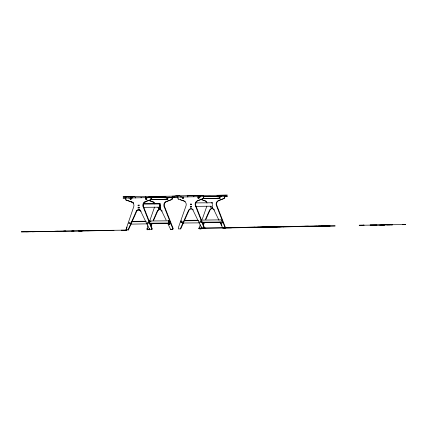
<?xml version="1.0" encoding="UTF-8"?>
<svg xmlns="http://www.w3.org/2000/svg" width="427" height="427" viewBox="0 0 427 427"><rect width="100%" height="100%" fill="white"/><g stroke="black" fill="none" stroke-linecap="round" stroke-linejoin="round"><path stroke-width="0.64" d="M164.865 197.504L158.529 197.669M165.43 197.514L165.329 197.039M210.335 196.564L210.239 196.185M218.304 196.5L218.208 196.196M128.57 197.984L128.794 197.984M141.257 197.76L141.476 197.744M151.43 197.562L148.153 197.504M151.964 228.296L151.526 228.301C150.688 229.961 152.877 229.731 151.948 228.199L143.515 206.604C142.773 204.816 143.632 202.473 145.484 201.774L151.062 199.569L151.425 197.482M162.26 197.578L162.014 197.044M162.703 197.578L162.452 197.077M169.295 197.568L169.156 197.06M172.545 229.192L172.535 228.125L172.972 228.119C174.168 229.256 171.633 229.251 172.876 229.283L170.688 229.32L171.126 229.315M150.683 223.775L150.928 223.524M131.052 198.011L132.018 198.032L132.023 197.487M164.71 197.52L164.795 197.039M167.822 198.427C166.146 198.427 168.564 197.669 167.832 199.126L166.322 199.169M168.889 223.412L168.606 223.252L168.884 223.102M160.082 206.994L160.072 205.755M160.098 207.858L160.088 207.143M164.774 197.552L164.763 197.05M208.557 196.698L208.573 196.207M163.642 197.637L163.664 197.06M209.742 196.698L216.494 196.65L216.542 196.217M217.087 196.628L217.108 196.207M125.495 197.931L125.522 199.27A0.913 0.849 89.5 0 0 126.109 200.124L131.585 202.03A3.646 3.4 89.5 0 1 133.72 206.785L126.275 228.669M126.493 228.664L127.07 227.025M128.927 223.3C128.618 221.666 131.249 222.739 129.989 223.732L128.943 223.3M148.02 225.755L147.059 228.493L147.502 228.488M149.615 221.197L154.569 207.063M150.432 221.389L149.114 221.191M150.395 224.65L150.806 223.78L150.501 224.65L150.112 224.602M180.717 222.211L181.294 220.567M181.24 222.318C180.925 220.679 183.562 221.752 182.297 222.745L181.251 222.318M200.327 224.773C199.745 226.075 197.733 230.671 201.806 228.653M202.243 219.302L206.844 206.172M203.423 222.237L202.622 223.668M149.978 223.502L150.155 223.177L168.82 223.022L170.202 223.828L169.866 222.974L170.09 223.828L169.044 224.298M202.184 222.782L202.462 222.195L221.133 222.035L222.51 222.846L221.64 220.898M141.123 211.21L140.713 211.21A2.674 2.493 89.5 0 0 136.245 211.296L128.047 229.817L128.49 229.817L136.848 210.981L137.894 210.009L139.394 209.812M149.567 228.482L149.055 229.641L149.493 229.635M151.105 225.008L151.617 223.855M153.154 220.38L157.253 211.119A2.674 2.493 89.5 0 1 161.721 211.034L162.047 211.034M151.03 226.166L152.055 223.849M153.592 220.375L157.691 211.114A2.674 2.493 89.5 0 1 161.219 209.967M201.875 227.5L201.24 228.744M203.412 224.026L204.181 222.291M205.462 219.398L209.561 210.137A2.674 2.493 89.5 0 1 214.028 210.052L218.998 220.289M203.343 225.178L204.624 222.286M205.905 219.393L210.004 210.132A2.674 2.493 89.5 0 1 214.466 210.047M128.479 229.833L126.146 229.934L126.568 229.929M151.911 229.448L151.542 229.336M130.849 224.138L146.819 223.855M182.959 223.332L183.375 223.001L199.708 222.867M220.118 197.189L220.14 198.144L218.507 198.187M145.687 199.297L145.682 198.587M146.237 198.582L146.242 199.286M197.973 197.61L199.105 197.589L199.115 198.293L197.984 198.315L197.989 197.6M198.55 197.6L198.55 198.304M181.245 197.119L181.075 196.623M224.789 228.29L224.832 227.057L216.393 205.446A3.646 3.4 89.5 0 1 218.362 200.615L223.769 198.502A0.913 0.849 89.5 0 0 224.324 197.632L224.303 196.174M282.509 226.764L293.162 226.673M148.559 222.056L147.496 222.526L147.838 223.396L148.895 222.926M168.398 221.069L168.921 220.834L169.354 221.656L169.028 220.834L148.996 221.005M168.51 221.069L169.028 220.834M168.718 221.891L169.241 221.656M168.83 221.891L169.354 221.656M168.809 222.115L169.551 221.88L169.887 222.75L169.3 223.011M169.028 222.115L169.551 221.88M169.145 222.985L169.887 222.75M168.622 223.22L168.911 223.188M169.236 223.209L169.759 222.974L169.327 221.88M169.343 223.209L169.866 222.974M150.277 223.636L167.779 223.492L168.836 224.298L170.202 223.828M200.85 221.074L199.804 221.544C199.569 223.204 202.131 221.992 200.866 221.074M202.003 222.659L220.086 222.504L221.143 223.316L222.51 222.846M151.948 228.199L151.505 228.189L143.077 206.609A3.646 3.4 89.5 0 1 145.047 201.779C145.607 200.775 152.551 200.242 151.009 198.79A0.913 0.849 89.5 0 1 150.453 199.665M171.9 199.484L166.493 201.597A3.646 3.4 89.5 0 0 164.523 206.428L172.951 228.007L172.508 228.013L164.085 206.433A3.646 3.4 89.5 0 1 166.055 201.597L171.9 199.484A0.913 0.849 89.5 0 0 172.455 198.614L172.428 197.077M148.025 197.749L148.377 197.616M169.055 197.568L167.01 197.482M203.743 228.477L203.812 227.207L195.385 205.622A3.646 3.4 89.5 0 1 197.354 200.791L202.761 198.683A0.913 0.849 89.5 0 0 203.321 197.808L203.289 196.201M180.231 228.92L188.558 210.314A2.674 2.493 89.5 0 1 193.02 210.228L201.87 228.445L204.245 228.456L204.25 227.201L195.828 205.622A3.646 3.4 89.5 0 1 197.797 200.791L203.199 198.678A0.913 0.849 89.5 0 0 203.759 197.802L203.732 196.196M319.636 226.177L318.334 226.203M324.301 226.091L325.587 226.07M325.652 226.08L325.94 226.059M330.183 225.995L328.886 226.016M167.331 199.153L163.696 199.308M202.873 198.534L204.624 198.347M217.258 198.261L219.638 198.165M257.785 227.217L261.735 227.068M280.107 226.806L276.888 226.94M166.082 199.222L161.198 199.414M216.009 198.325L217.823 198.251M218.389 198.24L215.32 198.374M323.912 226.102L323.442 226.107M150.934 199.452L151.179 199.179M151.815 199.441L152.311 199.158M202.99 198.48L204.624 198.438M161.764 199.404L163.578 199.345M213.505 198.427L215.891 198.363M159.944 199.452L162.329 199.393M212.256 198.47L214.637 198.406M245.445 227.356L246.294 227.335M363.249 225.178L364.103 225.157L362.998 225.173M226.967 195.16L227.356 195.15L175.364 195.876L179.975 195.838M226.988 196.377L227.377 196.367L203.898 196.623M203.844 228.114L203.524 228.125L205.814 228.071M255.213 227.41L255.533 227.399L252.939 227.458M158.695 199.484L161.08 199.43M211.002 198.502L213.388 198.448M122.25 230.222L121.401 230.244L122.485 230.228M273.355 227.031L273.942 227.015L273.301 227.02M226.502 195.171L217.012 195.352M226.523 196.388L224.469 196.431M270.061 226.87L269.773 226.87M273.2 227.036L267.633 227.153L268.119 227.148M316.151 226.235L314.464 226.235M320.853 226.15L320.618 226.161M322.171 226.134L321.937 226.15M324.232 226.091L319.209 226.171M325.374 226.064L325.15 226.075M326.751 226.059L326.468 226.064M25.86 231.786L26.367 231.776M26.655 231.776L27.168 231.765M27.296 231.765L27.808 231.76M28.065 231.76L28.577 231.749M270.008 226.876L263.961 227.004L264.751 226.999M316.444 226.241L317.341 226.225L288.887 226.523M321.157 226.15L322.043 226.134M322.727 226.134L322.422 226.139L323.362 226.123M325.689 226.064L326.575 226.048M326.991 226.054L327.189 226.027M316.359 226.241L316.711 226.235M321.141 226.15L321.408 226.145M326.954 226.054L327.893 226.038L299.658 226.326M165.943 196.313L148.826 196.633M172.134 196.201L175.043 196.132L123.051 196.863L134.879 196.762M198.817 197.034L198.806 196.276L200.578 196.239M125.965 198.011L123.056 198.075L125.938 198.037L125.944 196.794M125.501 198.043L147.913 197.621M157.366 197.487L157.931 197.477M158.15 197.653L165.959 197.61L165.895 197.028M169.161 197.439L171.996 197.386M219.569 196.489L221.378 196.585L221.469 196.228M172.156 197.413L175.065 197.349L147.021 197.616M130.171 197.957L129.931 198.63L131.292 198.614L131.052 197.941M145.874 197.664L145.436 197.669L145.447 198.336L146.808 198.325M182.484 196.975L182.238 197.648L183.605 197.632M198 196.682L197.754 197.354L199.121 197.338M145.66 198.592L146.813 198.566L146.824 199.276M145.676 199.297L146.808 199.276M150.955 199.452L152.316 199.42M166.471 199.158L167.832 199.126M220.14 198.144L219.003 197.904M157.446 199.505L159.826 199.462M209.753 198.523L212.139 198.48M158.791 203.77L160.066 203.748L160.04 204.763L159.517 204.677M212.486 203.941L212.379 202.766L211.248 203.017M139.133 205.104C139.73 206.086 137.441 206.129 138.001 205.125L139.17 205.099M190.325 204.709L190.314 204.138L191.483 204.117M159.522 204.933L160.189 204.923L160.2 205.531L159.533 205.542M190.351 204.138L190.325 204.746L191.493 204.725L191.445 204.117M159.538 205.803L160.104 205.793M159.554 206.946L160.125 206.935M138.092 207.997L138.044 207.389L139.213 207.367M190.362 206.972L190.351 206.406L191.52 206.385M159.559 207.202L160.226 207.191M138.054 207.997L139.223 207.976M191.531 206.994L190.362 207.015L190.389 206.406M159.57 207.81L160.237 207.8M159.575 208.066L160.141 208.056L160.157 208.974L158.881 208.995M210.458 206.497L211.082 208.008L212.47 207.992L212.534 206.812M384.006 224.778L384.86 224.762M232.977 227.559L198.427 228.21L226.902 227.933M236.126 227.5L270.675 226.849M308.379 226.139L273.824 226.79L300.982 226.556M245.194 227.351L246.064 227.335M279.423 226.806L281.959 226.769M362.672 225.178L359.182 225.248L382.88 225.013M370.07 225.04L392.536 224.837L391.089 224.858M382.667 224.805L381.834 224.821L404.54 224.607M382.784 224.799L383.659 224.783M255.938 227.249L258.575 227.207M276.536 226.945L257.027 227.244M322.438 226.118L322.657 226.113M327.568 226.032L328.625 226.011M57.181 231.21L54.667 231.269L104.215 230.575M225.232 227.981L259.787 227.329M261.858 227.255L297.486 226.62L270.328 226.86M300.635 226.561L335.184 225.915L304.745 226.23M379.662 225.072L381.845 225.034M383.852 224.997L384.722 224.981M402.624 224.645L403.456 224.629M41.27 231.551L57.896 231.279M57.095 231.237L106.659 230.543L104.124 230.601M79.748 230.81L83.019 230.756M90.177 230.617L91.01 230.601M91.127 230.601L92.008 230.58M92.349 230.58L93.203 230.559M101.631 230.404L100.991 230.415M102.341 230.388L101.69 230.404M102.683 230.383L103.745 230.361M103.9 230.361L104.455 230.35M104.796 230.345L105.65 230.329M151.873 229.459L149.551 229.411L140.713 211.21M58.558 231.274L53.679 231.359M63.869 231.13L64.52 231.119M64.963 231.124L65.614 231.108M79.379 230.842L80.03 230.826M80.479 230.831L81.13 230.82M72.019 231.06L72.67 231.05M73.118 231.055L73.77 231.039M87.535 230.772L88.186 230.756M88.635 230.761L89.286 230.751M78.285 231.06L81.925 230.97M110.967 230.441L111.799 230.425M112.136 230.42L113.011 230.404M113.128 230.404L113.993 230.388M122.827 230.222L124.599 230.185M124.94 230.18L126.504 230.153L101.13 230.415M147.593 229.753L147.059 229.641L149.37 229.726L148.932 229.726M203.385 195.609L199.094 195.678M199.329 196.628L203.994 196.559M227.58 227.66L263.283 227.265M245.338 227.34L254.615 227.159M262.13 227.057L280.891 226.774M328.363 226.022L327.973 226.022M283.581 226.86L283.277 226.86M318.739 226.193L319.129 226.187M324.76 226.096L325.15 226.086M329.292 226.011L329.681 226M231.477 227.863L227.377 227.927M45.443 231.429L46.169 231.407M200.455 196.18L200.428 196.948L198.747 196.895M382.282 225.018L384.476 224.981M245.205 227.34L244.917 227.345M264.478 227.196L266.629 227.164M405.239 224.591L403.899 224.607M283.192 226.636L282.893 226.641M297.005 226.379L298.404 226.358M283.266 226.636L311.454 226.315M254.262 227.185L255.559 227.169M112.269 230.409L113.598 230.388M21.793 231.85L38.67 231.621L32.367 231.76L38.104 231.637L37.816 231.653M208.504 198.539L210.885 198.502M158.577 199.484L154.942 199.526M317.955 226.203L318.617 226.198M244.794 227.345L241.378 227.426L264.228 227.212M266.645 227.164L266.918 227.159M198.891 195.678L187.186 195.779M198.806 196.276L199.244 196.271L199.26 197.034M194.002 196.762L193.319 196.617M198.752 196.676L200.327 196.655M203.487 196.628L208.525 196.714M183.615 196.954L183.375 197.626M187.981 196.874L187.576 196.964L187.779 196.644M198.699 196.836L200.669 196.81M178.075 197.071L175.364 197.093L200.663 196.633L198.881 196.666L198.891 197.333M181.32 196.996L180.696 197.114L180.632 196.628M146.792 198.315L146.819 197.642M146.568 197.648L147.005 197.642M151.121 197.61L156.832 197.482M167.795 197.466L156.218 197.696M130.886 197.952L132.567 197.925M135.69 197.856L135.252 197.931L135.466 197.477M129.92 197.963L130.358 197.957M167.251 198.181L167.448 197.477M171.457 199.489A0.913 0.849 89.5 0 0 172.017 198.614L172.455 198.614M126.109 200.124L128.602 200.834M145.047 201.779L145.484 201.774C143.632 202.478 142.773 204.811 143.515 206.604L143.077 206.609M166.055 201.597L166.493 201.597M131.585 202.03L132.183 202.088M148.484 200.423L153.031 201.848A3.646 3.4 89.5 0 1 154.793 203.268M195.587 202.905L212.379 202.766M143.275 203.892L160.066 203.748M144.267 203.892L158.935 203.887M212.497 204.549L212.523 206.204M190.325 204.746L190.314 204.138M164.085 206.433L164.523 206.428M195.555 206.348L211.397 206.214L212.47 207.992M143.835 207.33L159.084 207.196L160.157 208.974M190.399 207.015L190.351 206.406M158.812 208.995L159.02 208.536M136.245 211.296L138.225 209.876L140.211 210.143L139.565 209.854M157.253 211.119L157.691 211.114M184.71 220.353L197.568 220.241M184.485 220.791L198.624 220.674M132.402 221.335L145.255 221.229M221.549 220.674L221.341 219.852L200.594 220.129M131.532 221.778L146.317 221.656M201.33 221.939L201.432 222.275M404.449 224.607L405.65 224.586L405.33 224.591M370.188 225.04L376.849 224.986M383.11 225.013L383.627 225.002M386.937 224.901L390.411 224.869M328.235 226.022L329.169 226.011M126.253 228.781L126.136 229.934M170.997 229.235L170.554 229.235L167.795 223.551M126.056 229.817L126.525 229.902L126.488 229.491M127.924 229.902L128.362 229.902M147.176 229.758L147.614 229.758M90.289 230.617L112.109 230.409M79.139 230.842L81.37 230.815M63.623 231.135L65.859 231.103M71.779 231.066L74.01 231.039M79.934 230.996L82.165 230.97M43.944 231.525L21.371 231.85L21.734 231.85M38.163 231.653L53.332 231.365M198.55 197.349L198.309 196.676M146.242 198.336L146.002 197.658M207.25 198.539L209.636 198.518M155.508 199.516L157.323 199.5M206.001 198.534L208.381 198.518M153.688 199.521L156.074 199.505M207.132 198.512L204.063 198.491M206.567 198.523L203.492 198.368M152.439 199.505L154.82 199.5M153.571 199.484L151.067 199.43M151.185 199.484L153.005 199.494M202.809 198.459L204.629 198.48M202.409 228.509L201.469 226.721M157.953 207.218L158.78 208.995M200.551 199.195L201.234 199.436M201.918 199.671L202.601 199.911M203.289 200.151L203.973 200.391M204.656 200.626L205.339 200.866A3.646 3.4 89.5 0 1 206.529 201.587M200.797 199.436L204.901 200.871A3.646 3.4 89.5 0 1 207.047 203.092M180.226 199.612L180.909 199.852M181.598 200.087L184.336 201.042A3.646 3.4 89.5 0 1 185.249 201.533M148.927 200.418L149.952 200.775M150.293 200.893L151.318 201.256M151.665 201.373L153.031 201.848M128.943 200.952L129.627 201.192M129.968 201.309L130.998 201.667M131.34 201.79L132.023 202.03M150.4 221.181L151.041 221.394M150.165 223.567L150.806 223.78M150.064 224.517L150.501 224.65M209.71 196.698L209.668 196.196M140.36 210.244L140.638 210.484M126.216 199.905L126.029 199.606M220.268 221.992L221.928 225.403M219.83 221.997L222.889 228.285L225.248 228.274L225.269 227.052L216.836 205.44A3.646 3.4 89.5 0 1 218.8 200.61L224.207 198.502A0.913 0.849 89.5 0 0 224.767 197.626L224.741 196.169M161.721 211.034L166.14 220.135M146.952 223.156L147.502 224.292M168.718 222.889L168.841 223.22M169.028 223.978L169.156 224.298M148.543 222.056L148.879 222.926M199.767 196.714L199.847 196.212M147.059 229.641L147.043 228.605L147.486 228.664M141.017 197.749L141.011 197.487M209.054 196.575L209.139 196.196M164.144 197.504L164.23 197.05M219.574 198.155L219.756 196.495L217.669 196.617L217.642 196.207M200.412 196.046L200.423 196.655M191.483 206.385L191.493 206.994M177.803 196.601L177.829 198.288A0.913 0.849 89.5 0 0 178.417 199.137L183.893 201.048A3.646 3.4 89.5 0 1 186.028 205.798L178.363 227.687L178.417 228.936L180.786 228.851L188.996 210.308A2.674 2.493 89.5 0 1 193.287 209.919M174.734 196.132L174.755 197.349M171.99 197.044L172.017 198.614M167.576 197.471L167.603 199.137M167.251 198.438L167.267 199.137M166.69 198.758L166.701 199.147M159.922 203.748L160.018 208.974M151.665 196.329L151.686 197.541M150.987 197.487L151.009 198.79M145.767 196.42L145.788 197.637M139.175 207.367L139.186 207.976M178.742 199.083A0.913 0.849 89.5 0 1 178.438 198.811M161.982 210.724A2.674 2.493 89.5 0 1 162.079 210.874M152.594 201.854A3.646 3.4 89.5 0 1 154.675 203.903M130.166 198.875C129.915 201.01 132.952 198.165 130.15 198.886M182.473 197.893L182.468 198.603L183.599 198.582L183.605 197.872L182.457 197.904M132.493 202.233L133.464 203.012L132.493 202.233"/></g></svg>
